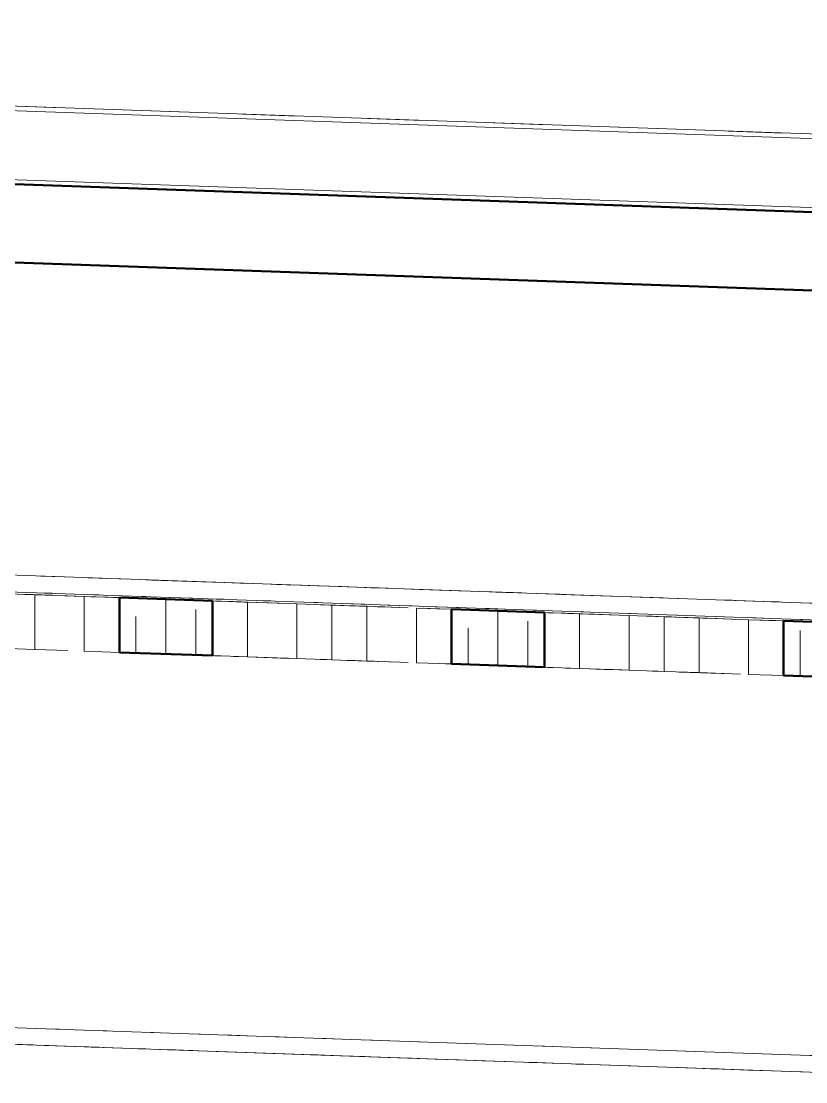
# Model space of a CAD drawing. Header units: metres. Extents: x 10 to 831, y 10 to 584.
# Drawn here: x 240.68 to 265.76, y 450.79 to 484.7 of the extents above; entities that cross this region are included whole.
import ezdxf

# ---------------------------------------------------------------- set-up
doc = ezdxf.new("R2010")
doc.units = ezdxf.units.M
doc.layers.add('CUT', color=7, linetype='Continuous', lineweight=50)
doc.layers.add('VIS', color=8, linetype='Continuous', lineweight=13)

msp = doc.modelspace()

# ---------------------------------------------------------------- linework, layer by layer
at = {"layer": 'CUT'}
for p, q in [((315, 476.877), (165, 482.127)), ((165, 479.627), (315, 474.377)), ((243.821, 464.518), (243.821, 466.268)), ((243.821, 466.268), (246.794, 466.164)), ((246.794, 466.164), (246.794, 464.414)), ((254.437, 464.147), (254.437, 465.896)), ((254.437, 465.896), (257.409, 465.793)), ((257.409, 465.793), (257.409, 464.043)), ((265.053, 463.775), (265.053, 465.525)), ((265.053, 465.525), (268.024, 465.421)), ((246.794, 464.414), (243.821, 464.518)), ((257.409, 464.043), (254.437, 464.147)), ((268.024, 463.671), (265.053, 463.775))]:
    msp.add_line(p, q, dxfattribs=at)
at = {"layer": 'VIS'}
for p, q in [((161.15, 484.611), (318.85, 479.092)), ((315.846, 479.347), (162.902, 484.7)), ((318.85, 476.892), (161.15, 482.411)), ((315, 476.877), (165, 482.127)), ((315, 476.877), (165, 482.127)), ((315, 476.877), (165, 482.127)), ((240.25, 481.993), (242.002, 481.932)), ((244.255, 481.853), (246.007, 481.792)), ((247.76, 481.73), (249.512, 481.669)), ((251.765, 481.59), (253.517, 481.529)), ((255.77, 481.45), (257.522, 481.389)), ((259.775, 481.31), (261.026, 481.266)), ((263.279, 481.187), (265.031, 481.125)), ((165, 479.627), (314.75, 474.385)), ((165, 479.627), (314.75, 474.385)), ((315, 474.377), (165, 479.627)), ((242.253, 479.423), (244.005, 479.361)), ((246.258, 479.283), (247.509, 479.239)), ((250.263, 479.142), (251.514, 479.099)), ((254.268, 479.002), (255.519, 478.959)), ((258.273, 478.862), (259.525, 478.818)), ((261.777, 478.74), (263.029, 478.695)), ((241.557, 476.947), (241.306, 476.956)), ((242.563, 476.912), (242.311, 476.921)), ((245.075, 476.824), (243.316, 476.885)), ((248.593, 476.701), (245.829, 476.798)), ((249.599, 476.666), (249.347, 476.675)), ((250.099, 476.649), (249.599, 476.666)), ((252.101, 476.578), (250.85, 476.622)), ((254.603, 476.49), (253.352, 476.534)), ((256.604, 476.421), (255.353, 476.465)), ((258.606, 476.351), (257.856, 476.377)), ((259.603, 476.315), (259.355, 476.325)), ((261.091, 476.264), (260.347, 476.289)), ((262.083, 476.229), (261.836, 476.238)), ((263.572, 476.177), (263.324, 476.186)), ((265.06, 476.125), (264.316, 476.151)), ((30, 474.352), (450, 459.652)), ((450, 459.117), (30, 473.817)), ((242.07, 466.929), (241.313, 466.956)), ((241.919, 466.934), (241.669, 466.943)), ((243.065, 466.894), (242.814, 466.904)), ((243.418, 466.882), (243.169, 466.891)), ((244.07, 466.859), (243.819, 466.868)), ((244.918, 466.829), (244.668, 466.839)), ((245.075, 466.824), (244.824, 466.833)), ((247.122, 466.752), (244.849, 466.832)), ((246.081, 466.789), (245.829, 466.798)), ((246.417, 466.777), (246.167, 466.786)), ((247.086, 466.754), (246.834, 466.763)), ((247.916, 466.724), (247.167, 466.751)), ((248.091, 466.719), (247.84, 466.728)), ((249.416, 466.672), (248.666, 466.698)), ((249.599, 466.666), (248.845, 466.692)), ((249.648, 466.664), (248.89, 466.69)), ((250.099, 466.649), (249.599, 466.666)), ((250.151, 466.647), (249.648, 466.664)), ((250.916, 466.62), (250.165, 466.646)), ((240, 466.401), (241.119, 466.363)), ((241.081, 466.364), (240.81, 466.374)), ((241.081, 466.364), (240.81, 466.374)), ((241.081, 466.364), (240.81, 466.374)), ((241.081, 466.364), (240.81, 466.374)), ((241.081, 466.364), (240.81, 466.374)), ((241.081, 466.364), (240.81, 466.374)), ((241.081, 466.364), (240.81, 466.374)), ((241.081, 466.364), (241.351, 466.355)), ((241.081, 466.364), (241.351, 466.355)), ((241.081, 466.364), (241.351, 466.355)), ((241.081, 466.364), (241.351, 466.355)), ((241.081, 466.364), (241.351, 466.355)), ((241.081, 466.364), (241.351, 466.355)), ((241.119, 466.363), (242.702, 466.307)), ((241.119, 464.613), (241.119, 466.363)), ((241.419, 466.417), (241.669, 466.409)), ((241.451, 466.351), (241.692, 466.343)), ((241.451, 466.351), (241.692, 466.343)), ((241.451, 466.351), (241.692, 466.343)), ((241.451, 466.351), (241.692, 466.343)), ((241.451, 466.351), (241.692, 466.343)), ((241.451, 466.351), (241.692, 466.343)), ((242.702, 466.307), (241.891, 466.336)), ((242.162, 466.326), (241.891, 466.336)), ((242.162, 466.326), (241.891, 466.336)), ((242.162, 466.326), (241.891, 466.336)), ((242.162, 466.326), (241.891, 466.336)), ((242.162, 466.326), (241.891, 466.336)), ((242.162, 466.326), (241.891, 466.336)), ((242.162, 466.326), (242.432, 466.317)), ((242.162, 466.326), (242.432, 466.317)), ((242.162, 466.326), (242.432, 466.317)), ((242.162, 466.326), (242.432, 466.317)), ((242.162, 466.326), (242.432, 466.317)), ((242.162, 466.326), (242.432, 466.317)), ((242.702, 466.307), (242.702, 466.307)), ((242.702, 466.307), (243.821, 466.268)), ((242.702, 464.557), (242.702, 466.307)), ((242.919, 466.365), (243.169, 466.356)), ((242.926, 466.299), (243.038, 466.296)), ((242.926, 466.299), (243.038, 466.296)), ((242.926, 466.299), (243.038, 466.296)), ((242.926, 466.299), (243.038, 466.296)), ((242.926, 466.299), (243.038, 466.296)), ((242.926, 466.299), (243.038, 466.296)), ((244.418, 466.312), (244.668, 466.303)), ((252.163, 466.576), (250.905, 466.62)), ((252.414, 466.567), (251.665, 466.594)), ((252.101, 466.578), (251.85, 466.587)), ((253.414, 466.533), (253.164, 466.541)), ((254.678, 466.488), (253.42, 466.532)), ((254.102, 466.508), (253.852, 466.517)), ((254.913, 466.48), (254.663, 466.488)), ((256.69, 466.418), (255.432, 466.462)), ((256.104, 466.438), (255.854, 466.447)), ((256.413, 466.428), (256.163, 466.436)), ((257.912, 466.375), (257.162, 466.401)), ((258.106, 466.368), (257.856, 466.377)), ((259.204, 466.33), (257.947, 466.374)), ((258.912, 466.34), (258.662, 466.349)), ((261.2, 466.26), (259.204, 466.33)), ((260.411, 466.288), (260.161, 466.296)), ((244.439, 466.246), (243.353, 466.284)), ((243.385, 466.284), (243.627, 466.275)), ((243.385, 466.284), (243.627, 466.275)), ((243.385, 466.284), (243.627, 466.275)), ((243.385, 466.284), (243.627, 466.275)), ((243.385, 466.284), (243.627, 466.275)), ((243.385, 466.284), (243.627, 466.275)), ((244.005, 466.262), (243.788, 466.269)), ((244.005, 466.262), (243.788, 466.269)), ((244.005, 466.262), (243.788, 466.269)), ((244.005, 466.262), (243.788, 466.269)), ((244.005, 466.262), (243.788, 466.269)), ((244.005, 466.262), (243.788, 466.269)), ((244.005, 466.262), (243.788, 466.269)), ((244.005, 466.262), (243.788, 466.269)), ((244.005, 466.262), (243.788, 466.269)), ((243.821, 466.268), (246.794, 466.164)), ((243.821, 464.518), (243.821, 466.268)), ((243.821, 465.101), (243.821, 465.976)), ((243.821, 465.101), (243.821, 465.976)), ((243.821, 465.101), (243.821, 465.976)), ((243.821, 465.101), (243.821, 465.976)), ((243.821, 465.101), (243.821, 465.976)), ((243.821, 465.101), (243.821, 465.976)), ((244.005, 466.262), (244.222, 466.254)), ((244.005, 466.262), (244.222, 466.254)), ((244.276, 466.252), (244.049, 466.26)), ((245.307, 466.216), (244.591, 466.241)), ((245.01, 466.226), (244.713, 466.237)), ((245.01, 466.226), (244.713, 466.237)), ((245.01, 466.226), (244.713, 466.237)), ((245.01, 466.226), (244.713, 466.237)), ((245.01, 466.226), (245.307, 466.216)), ((245.307, 466.216), (245.09, 466.224)), ((246.794, 466.164), (245.307, 466.216)), ((245.742, 466.201), (245.307, 466.216)), ((245.785, 466.2), (245.307, 466.216)), ((245.307, 464.466), (245.307, 466.216)), ((245.418, 466.277), (246.167, 466.251)), ((245.785, 466.2), (245.547, 466.207)), ((245.785, 466.2), (245.547, 466.207)), ((245.785, 466.2), (245.547, 466.207)), ((245.785, 466.2), (245.547, 466.207)), ((245.785, 466.2), (245.547, 466.207)), ((245.968, 466.193), (245.72, 466.202)), ((245.968, 466.193), (245.72, 466.202)), ((245.968, 466.193), (245.72, 466.202)), ((245.968, 466.193), (245.72, 466.202)), ((245.968, 466.193), (245.72, 466.202)), ((245.968, 466.193), (245.72, 466.202)), ((245.785, 466.2), (246.024, 466.191)), ((245.785, 466.2), (246.024, 466.191)), ((245.785, 466.2), (246.024, 466.191)), ((245.785, 466.2), (246.024, 466.191)), ((245.785, 466.2), (246.024, 466.191)), ((245.785, 466.2), (246.024, 466.191)), ((245.803, 466.198), (246.051, 466.19)), ((245.803, 466.198), (246.051, 466.19)), ((245.803, 466.198), (246.051, 466.19)), ((245.803, 466.198), (246.051, 466.19)), ((245.803, 466.198), (246.051, 466.19)), ((248.505, 466.104), (246.131, 466.187)), ((246.571, 466.172), (246.319, 466.181)), ((246.549, 466.173), (246.322, 466.181)), ((246.628, 466.17), (246.381, 466.178)), ((246.628, 466.17), (246.381, 466.178)), ((246.628, 466.17), (246.381, 466.178)), ((246.628, 466.17), (246.381, 466.178)), ((246.628, 466.17), (246.381, 466.178)), ((246.628, 466.17), (246.381, 466.178)), ((246.611, 466.171), (246.393, 466.178)), ((246.463, 466.175), (246.712, 466.167)), ((246.463, 466.175), (246.712, 466.167)), ((246.463, 466.175), (246.712, 466.167)), ((246.463, 466.175), (246.712, 466.167)), ((246.463, 466.175), (246.712, 466.167)), ((247.017, 466.156), (246.794, 466.164)), ((246.794, 466.164), (247.913, 466.125)), ((246.794, 464.414), (246.794, 466.164)), ((247.017, 466.156), (246.906, 466.16)), ((247.017, 466.156), (246.906, 466.16)), ((247.017, 466.156), (246.906, 466.16)), ((247.017, 466.156), (246.906, 466.16)), ((247.017, 466.156), (246.906, 466.16)), ((247.017, 466.156), (246.906, 466.16)), ((246.917, 466.225), (247.167, 466.216)), ((247.465, 466.141), (247.353, 466.144)), ((247.54, 466.138), (247.353, 466.144)), ((247.465, 466.141), (247.353, 466.144)), ((247.54, 466.138), (247.353, 466.144)), ((247.465, 466.141), (247.353, 466.144)), ((247.54, 466.138), (247.353, 466.144)), ((247.465, 466.141), (247.353, 466.144)), ((247.54, 466.138), (247.353, 466.144)), ((247.465, 466.141), (247.353, 466.144)), ((247.54, 466.138), (247.353, 466.144)), ((247.465, 466.141), (247.353, 466.144)), ((247.465, 466.141), (247.353, 466.144)), ((247.54, 466.138), (247.353, 466.144)), ((247.54, 466.138), (247.726, 466.132)), ((247.54, 466.138), (247.726, 466.132)), ((247.54, 466.138), (247.726, 466.132)), ((247.54, 466.138), (247.726, 466.132)), ((247.54, 466.138), (247.726, 466.132)), ((247.54, 466.138), (247.726, 466.132)), ((247.913, 466.125), (247.696, 466.133)), ((247.913, 466.125), (247.801, 466.129)), ((247.913, 466.125), (249.496, 466.07)), ((247.913, 466.125), (247.913, 466.125)), ((247.913, 464.375), (247.913, 466.125)), ((247.913, 464.375), (247.913, 466.125)), ((248.593, 466.101), (248.34, 466.11)), ((248.416, 466.172), (248.666, 466.163)), ((248.681, 466.098), (248.923, 466.089)), ((248.681, 466.098), (248.923, 466.089)), ((248.681, 466.098), (248.923, 466.089)), ((248.681, 466.098), (248.923, 466.089)), ((248.681, 466.098), (248.923, 466.089)), ((248.681, 466.098), (248.923, 466.089)), ((249.496, 466.07), (250.615, 466.03)), ((249.496, 464.32), (249.496, 466.07)), ((249.916, 466.12), (250.165, 466.111)), ((250.615, 466.03), (250.055, 466.05)), ((250.615, 466.03), (250.055, 466.05)), ((250.615, 466.03), (250.055, 466.05)), ((250.615, 466.03), (250.055, 466.05)), ((250.615, 466.03), (250.055, 466.05)), ((250.615, 466.03), (250.055, 466.05)), ((250.242, 466.043), (250.615, 466.03)), ((250.242, 466.043), (250.615, 466.03)), ((250.242, 466.043), (250.615, 466.03)), ((250.242, 466.043), (250.615, 466.03)), ((250.242, 466.043), (250.615, 466.03)), ((250.242, 466.043), (250.615, 466.03)), ((251.5, 465.999), (250.25, 466.043)), ((250.615, 466.03), (250.345, 466.039)), ((250.615, 466.03), (250.345, 466.039)), ((250.615, 466.03), (250.345, 466.039)), ((250.615, 466.03), (250.345, 466.039)), ((250.615, 466.03), (250.345, 466.039)), ((250.615, 466.03), (250.345, 466.039)), ((250.615, 466.03), (250.345, 466.039)), ((250.615, 466.03), (250.351, 466.039)), ((250.615, 466.03), (250.362, 466.039)), ((250.5, 466.034), (251.75, 465.99)), ((250.615, 466.03), (251.734, 465.991)), ((250.615, 466.03), (250.885, 466.021)), ((250.988, 466.017), (250.615, 466.03)), ((250.615, 466.03), (251.175, 466.01)), ((250.615, 466.03), (250.885, 466.021)), ((250.988, 466.017), (250.615, 466.03)), ((250.615, 466.03), (251.175, 466.01)), ((250.615, 466.03), (250.885, 466.021)), ((250.988, 466.017), (250.615, 466.03)), ((250.615, 466.03), (251.175, 466.01)), ((250.615, 466.03), (250.885, 466.021)), ((250.988, 466.017), (250.615, 466.03)), ((250.615, 466.03), (251.175, 466.01)), ((250.615, 466.03), (250.885, 466.021)), ((250.988, 466.017), (250.615, 466.03)), ((250.615, 466.03), (251.175, 466.01)), ((250.615, 466.03), (250.885, 466.021)), ((250.988, 466.017), (250.615, 466.03)), ((250.615, 466.03), (251.175, 466.01)), ((250.615, 466.03), (250.857, 466.022)), ((250.615, 466.03), (250.857, 466.022)), ((250.615, 466.03), (250.857, 466.022)), ((250.615, 466.03), (250.857, 466.022)), ((250.615, 466.03), (250.857, 466.022)), ((250.615, 466.03), (250.857, 466.022)), ((250.615, 464.28), (250.615, 466.03)), ((250.916, 466.085), (251.665, 466.058)), ((251.696, 465.992), (251.426, 466.002)), ((251.696, 465.992), (251.426, 466.002)), ((251.696, 465.992), (251.426, 466.002)), ((251.696, 465.992), (251.426, 466.002)), ((251.696, 465.992), (251.426, 466.002)), ((251.696, 465.992), (251.426, 466.002)), ((251.696, 465.992), (251.426, 466.002)), ((251.696, 465.992), (251.966, 465.983)), ((251.696, 465.992), (251.966, 465.983)), ((251.696, 465.992), (251.966, 465.983)), ((251.696, 465.992), (251.966, 465.983)), ((251.696, 465.992), (251.966, 465.983)), ((251.696, 465.992), (251.966, 465.983)), ((251.734, 465.991), (253.054, 465.945)), ((251.734, 464.241), (251.734, 465.991)), ((252.066, 465.98), (252.308, 465.971)), ((252.066, 465.98), (252.308, 465.971)), ((252.066, 465.98), (252.308, 465.971)), ((252.066, 465.98), (252.308, 465.971)), ((252.066, 465.98), (252.308, 465.971)), ((252.066, 465.98), (252.308, 465.971)), ((252.414, 466.032), (253.164, 466.006)), ((252.777, 465.954), (252.507, 465.964)), ((252.777, 465.954), (252.507, 465.964)), ((252.777, 465.954), (252.507, 465.964)), ((252.777, 465.954), (252.507, 465.964)), ((252.777, 465.954), (252.507, 465.964)), ((252.777, 465.954), (252.507, 465.964)), ((252.777, 465.954), (252.507, 465.964)), ((252.777, 465.954), (253.047, 465.945)), ((252.777, 465.954), (253.047, 465.945)), ((252.777, 465.954), (253.047, 465.945)), ((252.777, 465.954), (253.047, 465.945)), ((252.777, 465.954), (253.047, 465.945)), ((252.777, 465.954), (253.047, 465.945)), ((253.914, 465.98), (254.663, 465.953)), ((261.91, 466.235), (261.661, 466.243)), ((266.186, 466.085), (262.945, 466.198)), ((263.41, 466.183), (263.16, 466.191)), ((264.909, 466.13), (264.659, 466.139)), ((266.409, 466.077), (265.659, 466.103)), ((244.352, 465.666), (244.352, 464.5)), ((246.263, 464.433), (246.263, 465.891)), ((246.263, 465.016), (246.263, 465.891)), ((246.263, 465.016), (246.263, 465.891)), ((246.263, 465.016), (246.263, 465.891)), ((246.263, 465.016), (246.263, 465.891)), ((246.263, 465.016), (246.263, 465.891)), ((253.317, 465.936), (254.437, 465.896)), ((253.317, 464.186), (253.317, 465.936)), ((253.752, 465.921), (253.534, 465.928)), ((253.752, 465.921), (253.534, 465.928)), ((253.752, 465.921), (253.534, 465.928)), ((253.752, 465.921), (253.534, 465.928)), ((253.752, 465.921), (253.534, 465.928)), ((254.186, 465.905), (253.534, 465.928)), ((253.752, 465.921), (253.534, 465.928)), ((253.752, 465.921), (253.534, 465.928)), ((253.752, 465.921), (253.534, 465.928)), ((253.752, 465.921), (253.534, 465.928)), ((253.541, 465.928), (253.654, 465.924)), ((253.541, 465.928), (253.654, 465.924)), ((253.541, 465.928), (253.654, 465.924)), ((253.541, 465.928), (253.654, 465.924)), ((253.541, 465.928), (253.654, 465.924)), ((253.541, 465.928), (253.654, 465.924)), ((253.752, 465.921), (253.969, 465.913)), ((253.752, 465.921), (253.969, 465.913)), ((254, 465.911), (254.242, 465.904)), ((254, 465.911), (254.242, 465.904)), ((254, 465.911), (254.242, 465.904)), ((254, 465.911), (254.242, 465.904)), ((254, 465.911), (254.242, 465.904)), ((254, 465.911), (254.242, 465.904)), ((254.437, 465.896), (257.409, 465.793)), ((254.437, 464.147), (254.437, 465.896)), ((254.767, 465.885), (254.519, 465.894)), ((254.602, 465.89), (254.849, 465.882)), ((254.602, 465.89), (254.849, 465.882)), ((254.602, 465.89), (254.849, 465.882)), ((254.602, 465.89), (254.849, 465.882)), ((254.602, 465.89), (254.849, 465.882)), ((254.891, 465.88), (254.664, 465.889)), ((255.923, 465.844), (254.837, 465.883)), ((255.445, 465.861), (255.207, 465.87)), ((255.445, 465.861), (255.207, 465.87)), ((255.445, 465.861), (255.207, 465.87)), ((255.445, 465.861), (255.207, 465.87)), ((255.445, 465.861), (255.207, 465.87)), ((255.923, 465.844), (255.207, 465.87)), ((255.489, 465.86), (255.271, 465.867)), ((255.489, 465.86), (255.271, 465.867)), ((255.489, 465.86), (255.271, 465.867)), ((255.489, 465.86), (255.271, 465.867)), ((255.489, 465.86), (255.271, 465.867)), ((255.489, 465.86), (255.271, 465.867)), ((255.489, 465.86), (255.271, 465.867)), ((255.489, 465.86), (255.271, 465.867)), ((255.489, 465.86), (255.271, 465.867)), ((255.626, 465.855), (255.328, 465.865)), ((255.413, 465.928), (256.163, 465.901)), ((255.445, 465.861), (255.684, 465.853)), ((255.445, 465.861), (255.684, 465.853)), ((255.445, 465.861), (255.684, 465.853)), ((255.445, 465.861), (255.684, 465.853)), ((255.445, 465.861), (255.684, 465.853)), ((255.445, 465.861), (255.684, 465.853)), ((255.489, 465.86), (255.706, 465.852)), ((255.489, 465.86), (255.706, 465.852)), ((255.758, 465.85), (255.51, 465.859)), ((255.593, 465.856), (255.84, 465.848)), ((255.593, 465.856), (255.84, 465.848)), ((255.593, 465.856), (255.84, 465.848)), ((255.593, 465.856), (255.84, 465.848)), ((255.593, 465.856), (255.84, 465.848)), ((257.409, 465.793), (255.923, 465.844)), ((256.791, 465.814), (255.923, 465.844)), ((256.401, 465.827), (255.923, 465.844)), ((255.923, 464.094), (255.923, 465.844)), ((256.583, 465.822), (256.336, 465.83)), ((256.583, 465.822), (256.336, 465.83)), ((256.583, 465.822), (256.336, 465.83)), ((256.583, 465.822), (256.336, 465.83)), ((256.583, 465.822), (256.336, 465.83)), ((259.12, 465.733), (256.746, 465.815)), ((256.913, 465.875), (257.162, 465.866)), ((257.187, 465.8), (256.934, 465.809)), ((257.164, 465.801), (256.938, 465.809)), ((257.244, 465.798), (256.996, 465.807)), ((257.244, 465.798), (256.996, 465.807)), ((257.244, 465.798), (256.996, 465.807)), ((257.244, 465.798), (256.996, 465.807)), ((257.244, 465.798), (256.996, 465.807)), ((257.633, 465.784), (257.409, 465.793)), ((257.409, 465.793), (258.529, 465.753)), ((257.409, 464.043), (257.409, 465.793)), ((257.633, 465.784), (257.521, 465.788)), ((257.633, 465.784), (257.521, 465.788)), ((257.633, 465.784), (257.521, 465.788)), ((257.633, 465.784), (257.521, 465.788)), ((257.633, 465.784), (257.521, 465.788)), ((257.633, 465.784), (257.521, 465.788)), ((258.081, 465.769), (257.969, 465.773)), ((258.155, 465.767), (257.969, 465.773)), ((258.081, 465.769), (257.969, 465.773)), ((258.155, 465.767), (257.969, 465.773)), ((258.081, 465.769), (257.969, 465.773)), ((258.155, 465.767), (257.969, 465.773)), ((258.081, 465.769), (257.969, 465.773)), ((258.155, 465.767), (257.969, 465.773)), ((258.081, 465.769), (257.969, 465.773)), ((258.155, 465.767), (257.969, 465.773)), ((258.081, 465.769), (257.969, 465.773)), ((258.081, 465.769), (257.969, 465.773)), ((258.155, 465.767), (257.969, 465.773)), ((258.155, 465.767), (258.342, 465.76)), ((258.155, 465.767), (258.342, 465.76)), ((258.155, 465.767), (258.342, 465.76)), ((258.155, 465.767), (258.342, 465.76)), ((258.155, 465.767), (258.342, 465.76)), ((258.155, 465.767), (258.342, 465.76)), ((259, 465.736), (258.25, 465.763)), ((258.529, 465.753), (258.312, 465.761)), ((258.412, 465.822), (258.662, 465.813)), ((258.529, 465.753), (258.416, 465.757)), ((258.5, 465.754), (259.25, 465.728)), ((258.529, 465.753), (260.111, 465.698)), ((258.529, 465.753), (258.529, 465.753)), ((258.529, 464.004), (258.529, 465.753)), ((258.529, 464.004), (258.529, 465.753)), ((259.209, 465.73), (258.956, 465.739)), ((259.296, 465.726), (259.538, 465.718)), ((259.296, 465.726), (259.538, 465.718)), ((259.296, 465.726), (259.538, 465.718)), ((259.296, 465.726), (259.538, 465.718)), ((259.296, 465.726), (259.538, 465.718)), ((259.296, 465.726), (259.538, 465.718)), ((259.911, 465.77), (260.161, 465.761)), ((260.111, 465.698), (261.231, 465.659)), ((260.111, 463.948), (260.111, 465.698)), ((260.857, 465.672), (260.671, 465.678)), ((260.857, 465.672), (260.671, 465.678)), ((260.857, 465.672), (260.671, 465.678)), ((260.857, 465.672), (260.671, 465.678)), ((260.857, 465.672), (260.671, 465.678)), ((260.857, 465.672), (260.671, 465.678)), ((262.5, 465.614), (260.75, 465.675)), ((260.857, 465.672), (261.044, 465.665)), ((260.857, 465.672), (261.044, 465.665)), ((260.857, 465.672), (261.044, 465.665)), ((260.857, 465.672), (261.044, 465.665)), ((260.857, 465.672), (261.044, 465.665)), ((260.857, 465.672), (261.044, 465.665)), ((261.231, 465.659), (260.961, 465.668)), ((261, 465.666), (262.75, 465.606)), ((261.231, 465.659), (262.35, 465.62)), ((261.231, 465.659), (261.472, 465.65)), ((261.231, 463.909), (261.231, 465.659)), ((261.41, 465.717), (261.661, 465.708)), ((261.604, 465.646), (261.417, 465.652)), ((261.604, 465.646), (261.417, 465.652)), ((261.604, 465.646), (261.417, 465.652)), ((261.604, 465.646), (261.417, 465.652)), ((261.604, 465.646), (261.417, 465.652)), ((261.604, 465.646), (261.417, 465.652)), ((261.604, 465.646), (261.79, 465.639)), ((261.604, 465.646), (261.79, 465.639)), ((261.604, 465.646), (261.79, 465.639)), ((261.604, 465.646), (261.79, 465.639)), ((261.604, 465.646), (261.79, 465.639)), ((261.604, 465.646), (261.79, 465.639)), ((261.728, 465.642), (261.977, 465.632)), ((262.311, 465.621), (262.041, 465.63)), ((262.311, 465.621), (262.041, 465.63)), ((262.311, 465.621), (262.041, 465.63)), ((262.311, 465.621), (262.041, 465.63)), ((262.311, 465.621), (262.041, 465.63)), ((262.311, 465.621), (262.041, 465.63)), ((262.311, 465.621), (262.041, 465.63)), ((262.311, 465.621), (262.582, 465.612)), ((262.311, 465.621), (262.582, 465.612)), ((262.311, 465.621), (262.582, 465.612)), ((262.311, 465.621), (262.582, 465.612)), ((262.311, 465.621), (262.582, 465.612)), ((262.311, 465.621), (262.582, 465.612)), ((262.35, 465.62), (263.933, 465.564)), ((262.35, 463.87), (262.35, 465.62)), ((262.91, 465.665), (263.16, 465.656)), ((263.909, 465.63), (264.659, 465.604)), ((254.437, 464.73), (254.437, 465.605)), ((254.437, 464.73), (254.437, 465.605)), ((254.437, 464.73), (254.437, 465.605)), ((254.437, 464.73), (254.437, 465.605)), ((254.437, 464.73), (254.437, 465.605)), ((254.437, 464.73), (254.437, 465.605)), ((254.967, 465.294), (254.967, 464.128)), ((256.878, 464.061), (256.878, 465.519)), ((256.878, 464.644), (256.878, 465.519)), ((256.878, 464.644), (256.878, 465.519)), ((256.878, 464.644), (256.878, 465.519)), ((256.878, 464.644), (256.878, 465.519)), ((256.878, 464.644), (256.878, 465.519)), ((262.681, 465.608), (262.923, 465.599)), ((262.681, 465.608), (262.923, 465.599)), ((262.681, 465.608), (262.923, 465.599)), ((262.681, 465.608), (262.923, 465.599)), ((262.681, 465.608), (262.923, 465.599)), ((262.681, 465.608), (262.923, 465.599)), ((263.933, 465.564), (263.123, 465.592)), ((263.392, 465.583), (263.123, 465.592)), ((263.392, 465.583), (263.123, 465.592)), ((263.392, 465.583), (263.123, 465.592)), ((263.392, 465.583), (263.123, 465.592)), ((263.392, 465.583), (263.123, 465.592)), ((263.392, 465.583), (263.123, 465.592)), ((263.392, 465.583), (263.663, 465.573)), ((263.392, 465.583), (263.663, 465.573)), ((263.392, 465.583), (263.663, 465.573)), ((263.392, 465.583), (263.663, 465.573)), ((263.392, 465.583), (263.663, 465.573)), ((263.392, 465.583), (263.663, 465.573)), ((263.933, 465.564), (263.933, 465.564)), ((263.933, 465.564), (265.053, 465.525)), ((264.801, 465.534), (263.933, 465.564)), ((263.933, 463.814), (263.933, 465.564)), ((264.367, 465.549), (264.15, 465.557)), ((264.367, 465.549), (264.15, 465.557)), ((264.367, 465.549), (264.15, 465.557)), ((264.367, 465.549), (264.15, 465.557)), ((264.367, 465.549), (264.15, 465.557)), ((264.367, 465.549), (264.15, 465.557)), ((264.367, 465.549), (264.15, 465.557)), ((264.367, 465.549), (264.15, 465.557)), ((264.367, 465.549), (264.15, 465.557)), ((264.157, 465.557), (264.269, 465.553)), ((264.157, 465.557), (264.269, 465.553)), ((264.157, 465.557), (264.269, 465.553)), ((264.157, 465.557), (264.269, 465.553)), ((264.157, 465.557), (264.269, 465.553)), ((264.157, 465.557), (264.269, 465.553)), ((264.367, 465.549), (264.584, 465.542)), ((264.367, 465.549), (264.584, 465.542)), ((264.616, 465.54), (264.857, 465.531)), ((264.616, 465.54), (264.857, 465.531)), ((264.616, 465.54), (264.857, 465.531)), ((264.616, 465.54), (264.857, 465.531)), ((264.616, 465.54), (264.857, 465.531)), ((264.616, 465.54), (264.857, 465.531)), ((265.053, 465.525), (268.024, 465.421)), ((265.053, 463.775), (265.053, 465.525)), ((265.507, 465.509), (265.279, 465.517)), ((265.409, 465.577), (265.659, 465.568)), ((266.538, 465.473), (265.453, 465.511)), ((265.053, 464.358), (265.053, 465.233)), ((265.053, 464.358), (265.053, 465.233)), ((265.053, 464.358), (265.053, 465.233)), ((265.053, 464.358), (265.053, 465.233)), ((265.053, 464.358), (265.053, 465.233)), ((265.053, 464.358), (265.053, 465.233)), ((265.583, 463.756), (265.583, 465.214)), ((241.119, 464.613), (240, 464.652)), ((242.174, 464.575), (241.119, 464.613)), ((241.934, 464.584), (242.176, 464.575)), ((241.934, 464.584), (242.176, 464.575)), ((241.934, 464.584), (242.176, 464.575)), ((241.934, 464.584), (242.176, 464.575)), ((241.934, 464.584), (242.176, 464.575)), ((241.934, 464.584), (242.176, 464.575)), ((243.821, 464.518), (242.702, 464.557)), ((242.702, 464.557), (242.702, 464.557)), ((246.794, 464.414), (243.821, 464.518)), ((244.285, 464.502), (244.548, 464.493)), ((244.352, 464.5), (244.591, 464.491)), ((245.307, 464.466), (245.886, 464.446)), ((245.307, 464.466), (246.827, 464.413)), ((245.307, 464.466), (246.263, 464.433)), ((245.638, 464.454), (245.391, 464.463)), ((245.638, 464.454), (245.391, 464.463)), ((245.638, 464.454), (245.391, 464.463)), ((245.638, 464.454), (245.391, 464.463)), ((245.638, 464.454), (245.391, 464.463)), ((245.473, 464.46), (245.72, 464.452)), ((245.473, 464.46), (245.72, 464.452)), ((245.473, 464.46), (245.72, 464.452)), ((245.473, 464.46), (245.72, 464.452)), ((245.473, 464.46), (245.72, 464.452)), ((245.473, 464.46), (245.72, 464.452)), ((246.611, 464.421), (245.525, 464.459)), ((246.611, 464.421), (245.525, 464.459)), ((246.611, 464.421), (245.525, 464.459)), ((246.611, 464.421), (245.525, 464.459)), ((246.611, 464.421), (245.525, 464.459)), ((246.611, 464.421), (245.525, 464.459)), ((246.611, 464.421), (245.525, 464.459)), ((246.611, 464.421), (245.525, 464.459)), ((245.785, 464.45), (245.547, 464.457)), ((246.263, 464.433), (245.547, 464.457)), ((245.785, 464.45), (245.547, 464.457)), ((245.785, 464.45), (245.547, 464.457)), ((245.785, 464.45), (245.547, 464.457)), ((245.785, 464.45), (245.547, 464.457)), ((245.742, 464.451), (246.827, 464.413)), ((245.742, 464.451), (246.827, 464.413)), ((245.742, 464.451), (246.827, 464.413)), ((245.785, 464.45), (246.024, 464.441)), ((245.785, 464.45), (246.024, 464.441)), ((245.785, 464.45), (246.024, 464.441)), ((245.785, 464.45), (246.024, 464.441)), ((245.785, 464.45), (246.024, 464.441)), ((246.133, 464.437), (246.794, 464.414)), ((246.628, 464.419), (246.216, 464.434)), ((246.628, 464.419), (246.216, 464.434)), ((246.628, 464.419), (246.216, 464.434)), ((246.628, 464.419), (246.216, 464.434)), ((246.628, 464.419), (246.216, 464.434)), ((246.5, 464.425), (246.25, 464.433)), ((247.23, 464.399), (246.263, 464.433)), ((246.298, 464.432), (246.712, 464.417)), ((246.298, 464.432), (246.712, 464.417)), ((246.298, 464.432), (246.712, 464.417)), ((246.298, 464.432), (246.712, 464.417)), ((246.298, 464.432), (246.712, 464.417)), ((246.298, 464.432), (246.712, 464.417)), ((247.23, 464.399), (246.505, 464.424)), ((247.23, 464.399), (246.505, 464.424)), ((247.23, 464.399), (246.505, 464.424)), ((247.23, 464.399), (246.505, 464.424)), ((247.23, 464.399), (246.505, 464.424)), ((246.794, 464.414), (246.906, 464.41)), ((247.913, 464.375), (246.794, 464.414)), ((247.465, 464.391), (247.913, 464.375)), ((247.465, 464.391), (247.577, 464.386)), ((247.465, 464.391), (247.577, 464.386)), ((247.465, 464.391), (247.577, 464.386)), ((247.465, 464.391), (247.577, 464.386)), ((247.465, 464.391), (247.577, 464.386)), ((247.465, 464.391), (247.577, 464.386)), ((247.913, 464.375), (249.264, 464.327)), ((249.496, 464.32), (247.913, 464.375)), ((247.913, 464.375), (247.913, 464.375)), ((247.977, 464.373), (248.769, 464.345)), ((249.164, 464.331), (248.439, 464.356)), ((249.164, 464.331), (248.439, 464.356)), ((249.164, 464.331), (248.439, 464.356)), ((249.164, 464.331), (248.439, 464.356)), ((249.164, 464.331), (248.439, 464.356)), ((249.164, 464.331), (248.439, 464.356)), ((248.968, 464.338), (248.704, 464.347)), ((248.968, 464.338), (248.704, 464.347)), ((248.968, 464.338), (248.704, 464.347)), ((248.968, 464.338), (248.704, 464.347)), ((248.968, 464.338), (248.704, 464.347)), ((248.968, 464.338), (248.704, 464.347)), ((248.994, 464.337), (248.724, 464.346)), ((248.994, 464.337), (248.724, 464.346)), ((248.994, 464.337), (248.724, 464.346)), ((248.994, 464.337), (248.724, 464.346)), ((248.994, 464.337), (248.724, 464.346)), ((248.994, 464.337), (248.724, 464.346)), ((248.968, 464.338), (249.232, 464.329)), ((248.968, 464.338), (249.232, 464.329)), ((248.968, 464.338), (249.232, 464.329)), ((248.968, 464.338), (249.232, 464.329)), ((248.968, 464.338), (249.232, 464.329)), ((248.968, 464.338), (249.232, 464.329)), ((248.994, 464.337), (249.264, 464.327)), ((248.994, 464.337), (249.264, 464.327)), ((248.994, 464.337), (249.264, 464.327)), ((248.994, 464.337), (249.264, 464.327)), ((248.994, 464.337), (249.264, 464.327)), ((248.994, 464.337), (249.264, 464.327)), ((250.615, 464.28), (249.496, 464.32)), ((250.242, 464.293), (250.055, 464.3)), ((250.242, 464.293), (250.055, 464.3)), ((250.242, 464.293), (250.055, 464.3)), ((250.242, 464.293), (250.055, 464.3)), ((250.242, 464.293), (250.055, 464.3)), ((250.242, 464.293), (250.055, 464.3)), ((250.242, 464.293), (250.429, 464.286)), ((250.242, 464.293), (250.429, 464.286)), ((250.242, 464.293), (250.429, 464.286)), ((250.242, 464.293), (250.429, 464.286)), ((250.242, 464.293), (250.429, 464.286)), ((250.242, 464.293), (250.429, 464.286)), ((251.734, 464.241), (250.615, 464.28)), ((251.099, 464.264), (252.791, 464.204)), ((251.099, 464.264), (252.791, 464.204)), ((251.099, 464.264), (252.791, 464.204)), ((251.099, 464.264), (252.791, 464.204)), ((251.099, 464.264), (252.791, 464.204)), ((251.099, 464.264), (252.791, 464.204)), ((251.156, 464.262), (251.966, 464.233)), ((251.361, 464.254), (251.175, 464.26)), ((251.361, 464.254), (251.175, 464.26)), ((251.361, 464.254), (251.175, 464.26)), ((251.361, 464.254), (251.175, 464.26)), ((251.361, 464.254), (251.175, 464.26)), ((251.361, 464.254), (251.175, 464.26)), ((251.361, 464.254), (251.548, 464.248)), ((251.361, 464.254), (251.548, 464.248)), ((251.361, 464.254), (251.548, 464.248)), ((251.361, 464.254), (251.548, 464.248)), ((251.361, 464.254), (251.548, 464.248)), ((251.361, 464.254), (251.548, 464.248)), ((252.79, 464.204), (251.734, 464.241)), ((252.79, 464.204), (252.526, 464.214)), ((252.79, 464.204), (252.526, 464.214)), ((252.79, 464.204), (252.526, 464.214)), ((252.79, 464.204), (252.526, 464.214)), ((252.79, 464.204), (252.526, 464.214)), ((252.79, 464.204), (252.526, 464.214)), ((252.79, 464.204), (253.054, 464.195)), ((252.79, 464.204), (253.054, 464.195)), ((252.79, 464.204), (253.054, 464.195)), ((252.79, 464.204), (253.054, 464.195)), ((252.79, 464.204), (253.054, 464.195)), ((252.79, 464.204), (253.054, 464.195)), ((254.437, 464.147), (253.317, 464.186)), ((253.317, 464.186), (253.317, 464.186)), ((254.5, 464.144), (254.25, 464.153)), ((257.409, 464.043), (254.437, 464.147)), ((254.5, 464.144), (254.75, 464.135)), ((254.9, 464.13), (255.164, 464.121)), ((255.445, 464.111), (254.967, 464.128)), ((254.967, 464.128), (255.923, 464.094)), ((255.445, 464.111), (255.207, 464.12)), ((255.445, 464.111), (255.207, 464.12)), ((255.445, 464.111), (255.207, 464.12)), ((255.445, 464.111), (255.207, 464.12)), ((255.445, 464.111), (255.207, 464.12)), ((255.445, 464.111), (255.684, 464.103)), ((255.445, 464.111), (255.684, 464.103)), ((255.445, 464.111), (255.684, 464.103)), ((255.445, 464.111), (255.684, 464.103)), ((255.445, 464.111), (255.684, 464.103)), ((255.923, 464.094), (256.336, 464.08)), ((255.923, 464.094), (257.443, 464.041)), ((255.923, 464.094), (256.878, 464.061)), ((256.253, 464.083), (256.005, 464.091)), ((256.253, 464.083), (256.005, 464.091)), ((256.253, 464.083), (256.005, 464.091)), ((256.253, 464.083), (256.005, 464.091)), ((256.253, 464.083), (256.005, 464.091)), ((256.088, 464.088), (256.336, 464.08)), ((256.088, 464.088), (256.336, 464.08)), ((256.088, 464.088), (256.336, 464.08)), ((256.088, 464.088), (256.336, 464.08)), ((256.088, 464.088), (256.336, 464.08)), ((256.088, 464.088), (256.336, 464.08)), ((257.226, 464.049), (256.14, 464.087)), ((257.226, 464.049), (256.14, 464.087)), ((257.226, 464.049), (256.14, 464.087)), ((257.226, 464.049), (256.14, 464.087)), ((257.226, 464.049), (256.14, 464.087)), ((257.226, 464.049), (256.14, 464.087)), ((257.226, 464.049), (256.14, 464.087)), ((257.226, 464.049), (256.14, 464.087)), ((256.357, 464.079), (257.443, 464.041)), ((256.357, 464.079), (257.443, 464.041)), ((256.357, 464.079), (257.443, 464.041)), ((256.815, 464.063), (256.517, 464.073)), ((256.878, 464.061), (256.639, 464.07)), ((256.748, 464.066), (257.409, 464.043)), ((257, 464.057), (256.75, 464.066)), ((256.815, 464.063), (257.112, 464.053)), ((256.815, 464.063), (257.112, 464.053)), ((256.815, 464.063), (257.112, 464.053)), ((256.815, 464.063), (257.112, 464.053)), ((257.244, 464.048), (256.832, 464.062)), ((257.244, 464.048), (256.832, 464.062)), ((257.244, 464.048), (256.832, 464.062)), ((257.244, 464.048), (256.832, 464.062)), ((257.244, 464.048), (256.832, 464.062)), ((257.845, 464.027), (256.878, 464.061)), ((256.914, 464.06), (257.327, 464.046)), ((256.914, 464.06), (257.327, 464.046)), ((256.914, 464.06), (257.327, 464.046)), ((256.914, 464.06), (257.327, 464.046)), ((256.914, 464.06), (257.327, 464.046)), ((256.914, 464.06), (257.327, 464.046)), ((257, 464.057), (257.25, 464.048)), ((257.845, 464.027), (257.12, 464.053)), ((257.845, 464.027), (257.12, 464.053)), ((257.845, 464.027), (257.12, 464.053)), ((257.845, 464.027), (257.12, 464.053)), ((257.845, 464.027), (257.12, 464.053)), ((257.409, 464.043), (257.521, 464.038)), ((258.529, 464.004), (257.409, 464.043)), ((258.081, 464.019), (258.529, 464.004)), ((258.081, 464.019), (258.192, 464.015)), ((258.081, 464.019), (258.192, 464.015)), ((258.081, 464.019), (258.192, 464.015)), ((258.081, 464.019), (258.192, 464.015)), ((258.081, 464.019), (258.192, 464.015)), ((258.081, 464.019), (258.192, 464.015)), ((258.529, 464.004), (259.88, 463.956)), ((260.111, 463.948), (258.529, 464.004)), ((258.529, 464.004), (258.529, 464.004)), ((258.593, 464.001), (259.385, 463.974)), ((259.78, 463.959), (259.054, 463.985)), ((259.78, 463.959), (259.054, 463.985)), ((259.78, 463.959), (259.054, 463.985)), ((259.78, 463.959), (259.054, 463.985)), ((259.78, 463.959), (259.054, 463.985)), ((259.78, 463.959), (259.054, 463.985)), ((259.584, 463.966), (259.32, 463.976)), ((259.584, 463.966), (259.32, 463.976)), ((259.584, 463.966), (259.32, 463.976)), ((259.584, 463.966), (259.32, 463.976)), ((259.584, 463.966), (259.32, 463.976)), ((259.584, 463.966), (259.32, 463.976)), ((259.609, 463.966), (259.339, 463.975)), ((259.609, 463.966), (259.339, 463.975)), ((259.609, 463.966), (259.339, 463.975)), ((259.609, 463.966), (259.339, 463.975)), ((259.609, 463.966), (259.339, 463.975)), ((259.609, 463.966), (259.339, 463.975)), ((259.584, 463.966), (259.847, 463.957)), ((259.584, 463.966), (259.847, 463.957)), ((259.584, 463.966), (259.847, 463.957)), ((259.584, 463.966), (259.847, 463.957)), ((259.584, 463.966), (259.847, 463.957)), ((259.584, 463.966), (259.847, 463.957)), ((259.609, 463.966), (259.88, 463.956)), ((259.609, 463.966), (259.88, 463.956)), ((259.609, 463.966), (259.88, 463.956)), ((259.609, 463.966), (259.88, 463.956)), ((259.609, 463.966), (259.88, 463.956)), ((259.609, 463.966), (259.88, 463.956)), ((261.231, 463.909), (260.111, 463.948)), ((260.857, 463.922), (260.671, 463.928)), ((260.857, 463.922), (260.671, 463.928)), ((260.857, 463.922), (260.671, 463.928)), ((260.857, 463.922), (260.671, 463.928)), ((260.857, 463.922), (260.671, 463.928)), ((260.857, 463.922), (260.671, 463.928)), ((260.857, 463.922), (261.044, 463.915)), ((260.857, 463.922), (261.044, 463.915)), ((260.857, 463.922), (261.044, 463.915)), ((260.857, 463.922), (261.044, 463.915)), ((260.857, 463.922), (261.044, 463.915)), ((260.857, 463.922), (261.044, 463.915)), ((262.35, 463.87), (261.231, 463.909)), ((261.714, 463.891), (263.407, 463.832)), ((261.714, 463.891), (263.407, 463.832)), ((261.714, 463.891), (263.407, 463.832)), ((261.714, 463.891), (263.407, 463.832)), ((261.714, 463.891), (263.407, 463.832)), ((261.714, 463.891), (263.407, 463.832)), ((261.771, 463.89), (262.582, 463.861)), ((261.977, 463.883), (261.79, 463.889)), ((261.977, 463.883), (261.79, 463.889)), ((261.977, 463.883), (261.79, 463.889)), ((261.977, 463.883), (261.79, 463.889)), ((261.977, 463.883), (261.79, 463.889)), ((261.977, 463.883), (261.79, 463.889)), ((261.977, 463.883), (262.163, 463.876)), ((261.977, 463.883), (262.163, 463.876)), ((261.977, 463.883), (262.163, 463.876)), ((261.977, 463.883), (262.163, 463.876)), ((261.977, 463.883), (262.163, 463.876)), ((261.977, 463.883), (262.163, 463.876)), ((263.405, 463.832), (262.35, 463.87)), ((263.405, 463.832), (263.141, 463.842)), ((263.405, 463.832), (263.141, 463.842)), ((263.405, 463.832), (263.141, 463.842)), ((263.405, 463.832), (263.141, 463.842)), ((263.405, 463.832), (263.141, 463.842)), ((263.405, 463.832), (263.141, 463.842)), ((263.405, 463.832), (263.669, 463.823)), ((263.405, 463.832), (263.669, 463.823)), ((263.405, 463.832), (263.669, 463.823)), ((263.405, 463.832), (263.669, 463.823)), ((263.405, 463.832), (263.669, 463.823)), ((263.405, 463.832), (263.669, 463.823)), ((265.053, 463.775), (263.933, 463.814)), ((263.933, 463.814), (263.933, 463.814)), ((268.024, 463.671), (265.053, 463.775)), ((265.5, 463.76), (265.25, 463.768)), ((265.5, 463.76), (265.75, 463.75)), ((265.515, 463.759), (265.779, 463.75)), ((265.583, 463.756), (265.822, 463.748)), ((30, 459.887), (450, 445.187)), ((450, 444.652), (30, 459.352)), ((241.919, 452.469), (241.669, 452.478)), ((243.418, 452.417), (243.169, 452.426)), ((244.918, 452.365), (244.668, 452.373)), ((246.417, 452.312), (246.167, 452.321)), ((247.916, 452.26), (247.167, 452.286)), ((249.416, 452.207), (248.666, 452.233)), ((250.916, 452.154), (250.165, 452.181)), ((252.414, 452.102), (251.665, 452.129)), ((253.414, 452.067), (253.164, 452.076)), ((241.06, 451.965), (240.05, 452)), ((241.568, 451.947), (241.315, 451.956)), ((241.419, 451.952), (241.669, 451.943)), ((241.568, 451.947), (241.821, 451.938)), ((249.648, 451.664), (241.818, 451.938)), ((242.07, 451.93), (243.333, 451.885)), ((242.58, 451.912), (242.833, 451.903)), ((242.919, 451.899), (243.169, 451.891)), ((243.592, 451.876), (243.339, 451.885)), ((243.592, 451.876), (243.844, 451.867)), ((244.418, 451.847), (244.668, 451.838)), ((245.101, 451.823), (246.364, 451.779)), ((245.615, 451.805), (245.362, 451.814)), ((245.418, 451.812), (246.167, 451.786)), ((245.615, 451.805), (245.868, 451.797)), ((246.917, 451.76), (247.167, 451.751)), ((248.132, 451.717), (249.395, 451.673)), ((248.416, 451.707), (248.666, 451.698)), ((254.913, 452.015), (254.663, 452.024)), ((256.413, 451.962), (256.163, 451.971)), ((257.912, 451.91), (257.162, 451.936)), ((258.912, 451.875), (258.662, 451.884)), ((260.411, 451.822), (260.161, 451.831)), ((261.91, 451.77), (261.661, 451.779)), ((263.41, 451.717), (263.16, 451.726)), ((259.204, 451.329), (249.648, 451.664)), ((249.916, 451.654), (250.165, 451.646)), ((250.151, 451.647), (250.905, 451.62)), ((250.916, 451.62), (251.665, 451.593)), ((252.163, 451.576), (253.42, 451.532)), ((252.414, 451.567), (253.164, 451.541)), ((253.914, 451.515), (254.663, 451.489)), ((254.678, 451.488), (255.432, 451.462)), ((255.413, 451.462), (256.163, 451.436)), ((256.913, 451.41), (257.162, 451.401)), ((257.192, 451.4), (257.947, 451.374)), ((264.909, 451.665), (264.659, 451.673)), ((266.409, 451.613), (265.659, 451.639)), ((258.412, 451.357), (258.662, 451.349)), ((268.679, 450.998), (259.204, 451.329)), ((259.911, 451.305), (260.161, 451.296)), ((261.41, 451.252), (261.661, 451.243)), ((261.698, 451.242), (263.942, 451.164)), ((262.721, 451.207), (262.471, 451.216)), ((262.721, 451.207), (262.971, 451.198)), ((262.91, 451.2), (263.16, 451.191)), ((263.909, 451.165), (264.659, 451.139)), ((264.719, 451.137), (264.969, 451.128)), ((265.409, 451.112), (265.659, 451.104))]:
    msp.add_line(p, q, dxfattribs=at)

doc.saveas('drawing.dxf')
